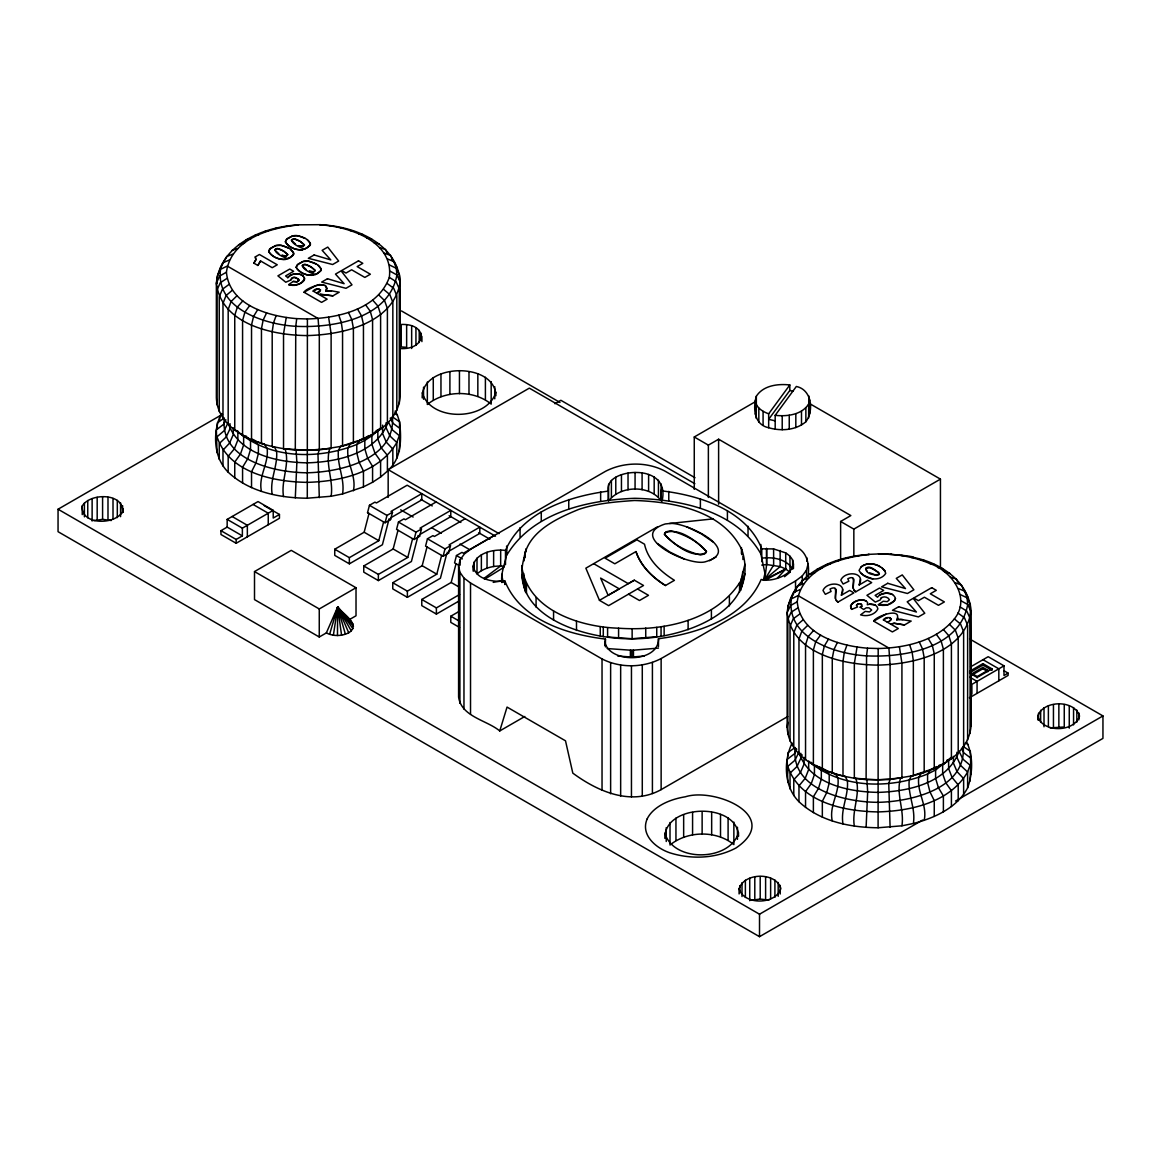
<?xml version="1.0" encoding="UTF-8"?>
<svg xmlns="http://www.w3.org/2000/svg" width="1161" height="1161" viewBox="0 0 1161 1161"><rect width="100%" height="100%" fill="white"/><g stroke="black" fill="none" stroke-linecap="round" stroke-linejoin="round"><path stroke-width="1.5" d="M279.453 514.454L273.227 518.053L273.227 510.347L242.373 528.168L242.373 535.874L227.164 527.094L220.953 530.679L220.953 534.51L236.147 543.275L279.453 518.285L279.453 514.454L264.258 505.688M236.147 543.275L236.147 539.459L242.373 535.874M473.224 571.212C470.771 554.174 492.308 548.602 505.499 550.416C522.377 511.435 569.05 496.327 608.204 491.118L608.204 500.478M474.21 570.661L474.225 561.866M477.011 558.064L476.997 573.911C484.268 567.584 494.441 565.378 503.874 566.191M481.365 570.631L481.38 554.798M487.04 568.106L487.054 552.259M493.614 566.495L493.643 550.662M500.681 550.082L500.652 565.915L483.861 578.483M504.919 584.578L504.919 581.051C493.338 582.3 475.56 579.731 473.224 565.929M708.37 497.474L708.37 445.127L718.615 439.221L850.853 515.571L840.622 521.478L840.622 559.384M718.615 504.193L718.615 439.221M501.944 574.231L501.886 582.561C500.072 570.08 508.576 558.63 506.573 546.062M505.485 564.696L505.499 550.416M337.474 635.517L337.648 607.087C342.292 613.429 361.695 624.763 348.706 632.774C341.842 636.33 333.236 636.446 326.343 632.919L319.26 636.997L254.506 599.613L254.506 571.575L291.251 550.358L356.021 587.742L356.021 615.78L348.953 619.858L337.648 607.087L326.343 632.919M307.288 498.214L331.117 496.255L342.553 493.947C345.049 479.072 336.966 465.488 338.402 450.671L340.391 446.564C365.744 440.629 397.555 426.16 400.211 396.714L400.211 281.92C397.396 243.041 353.786 225.756 319.841 224.799C348.721 226.468 394.029 241.067 389.327 277.377C377.586 309.537 337.938 318.07 307.404 318.97L307.288 498.214C279.308 497.953 249.165 491.945 228.18 472.179C213.16 457.245 212.507 431.645 221.345 413.476M878.093 827.764L901.923 825.805L913.344 823.497C915.855 808.622 907.771 795.038 909.208 780.221L911.196 776.114C936.55 770.178 968.361 755.695 971.002 726.264L971.002 611.47C969.42 581.748 940.744 562.838 913.881 557.556C913.533 554.798 853.451 552.651 890.647 554.348C903.998 555.379 917.263 558.18 929.613 563.462C951.396 570.617 971.481 597.712 954.371 618.886C936.216 641.133 905.624 647.838 878.195 648.52L878.093 827.764C850.113 827.503 819.971 821.495 798.971 801.714C783.951 786.795 783.312 761.195 792.136 743.011M304.356 277.494L304.298 280.28C300.699 284.706 294.11 286.506 288.683 284.648L293.182 281.441L297.042 281.818L299.001 279.975L295.852 277.566L293.051 277.464L290.613 280.12L285.766 282.225L277.914 275.868L289.742 269.047L293.631 271.282L285.621 275.912L287.826 277.682C291.716 272.516 302.615 271.906 304.69 278.887L301.076 283.095L294.575 285.33L288.683 284.648M841.391 595.216C848.343 581.995 827.125 580.718 822.989 590.47L825.34 594.316L831.073 591.486L830.013 589.019C840.724 583.707 831.465 598.989 837.995 602.066L853.901 592.879L849.678 590.441L841.391 595.216L842.639 589.367M859.184 584.941C866.135 571.734 844.918 570.443 840.782 580.195L843.133 584.041L848.865 581.211L847.806 578.744C858.501 573.432 849.257 588.729 855.788 591.791L871.693 582.604L867.47 580.166L859.184 584.941L860.432 579.107M761.79 565.102L766.623 564.551L766.594 548.427L766.623 564.551L764.809 579.499L785.75 569.021L785.707 552.897L773.603 548.921L761.761 548.819C746.291 509.882 699.59 495.384 661.248 490.798L661.248 500.159M307.404 318.97L296.723 318.636L295.765 326.299L295.3 449.975L296.113 450.207L318.607 450.062L342.553 446.1L342.553 331.306L341.319 322.555L338.794 315.182M878.195 648.52L867.528 648.186L866.57 655.849L866.106 779.524L866.919 779.757L889.413 779.611L913.344 775.65L913.344 660.856L912.111 652.105L909.585 644.732M296.723 318.636C268.902 316.416 229.428 305.212 226.424 272.225C230.792 239.151 270.063 227.701 298.479 224.929C263.997 226.627 220.488 243.984 216.367 283.066L216.367 397.86C217.731 427.103 249.557 441.615 274.46 446.985L276.55 451.063C278.059 465.938 269.555 479.449 272.196 494.397M224.363 417.96C219.24 460.249 275.36 472.759 307.375 472.774C340.071 472.106 395.683 459.335 392.447 416.915L399.558 421.791C401.445 438.379 401.895 457.695 388.485 469.929M867.528 648.186C839.693 645.966 800.219 634.748 797.23 601.775C801.583 568.701 840.854 557.251 869.27 554.479C834.803 556.177 791.294 573.534 787.158 612.616L787.158 727.41C788.551 756.638 820.319 771.18 845.252 776.52L847.356 780.598C848.851 795.488 840.361 808.999 842.988 823.933M787.158 727.41L787.84 722.2M787.158 775.258L787.84 770.062M913.344 823.497C934.431 818.012 956.925 808.027 967.621 787.869C972.787 773.458 973.397 755.884 966.634 741.923M333.381 635.241L337.648 607.087L352.973 623.936M880.662 598.597L880.459 599.831L875.307 602.08L866.948 595.303L879.53 588.032L883.681 590.427L875.147 595.346L877.498 597.233C881.518 591.602 893.259 591.152 895.465 598.525C893.128 604.75 884.305 606.622 878.413 604.663L883.202 601.238L887.309 601.645L889.413 599.686C887.889 596.71 882.781 595.724 880.662 598.597L881.779 597.523M524.046 557.773C528.095 531.709 556.772 518.445 578.584 509.476C596.739 503.25 615.591 501.828 634.545 500.493C674.497 501.77 723.143 510.796 741.981 550.067C761.863 612.718 680.244 639.464 632.135 638.739C587.451 639.624 507.836 617.26 524.046 557.773L524.046 560.894M740.834 590.296L740.834 580.935L744.956 564.231M744.956 573.592L741.444 587.814L741.444 578.454M904.492 624.937L894.159 623.268L890.719 624.139L894.159 623.268L904.492 624.937L911.167 621.091L900.907 619.423L896.756 619.887C902.823 606.347 875.379 616.506 873.696 621.15L892.388 631.932L898.309 628.522L883.39 619.901C886.946 614.822 896.277 619.19 887.193 622.093M286.245 317.504L283.531 333.904L283.531 448.697L296.113 450.207L296.868 462.513L295.3 497.837M857.05 647.04L854.336 663.453L854.336 778.247L866.919 779.757L867.673 792.063L866.106 827.387M82.242 505.964C80.53 524.975 114.286 525.411 122.486 511.957C124.212 492.946 90.456 492.511 82.242 505.964L82.242 514.599M406.64 324.848L406.64 347.313L401.242 346.936L401.242 324.47C428.394 323.324 427.117 349.693 400.792 348.59M422.198 397.875C421.051 362.9 494.862 361.231 495.921 395.683M495.921 392.229C487.127 421.124 430.673 422.125 422.198 392.694M524.801 716.482L499.752 730.937C486.735 720.11 461.41 716.859 458.595 697.079L458.595 566.017L460.133 559.762L464.429 553.928L471.163 548.892L605.549 471.293C623.675 461.933 646.43 461.585 664.643 470.931L796.156 546.86C807.505 552.259 809.623 565.131 808.085 576.407M501.697 581.676L501.915 580.776L493.207 582.358M661.93 501.421C666.98 481.626 652.903 472.15 635.067 472.483C624.371 472.527 605.984 477.36 608.204 491.118M604.75 645.443L605.432 639.072C567.09 634.486 520.389 619.989 504.919 581.051L504.919 584.172M661.248 490.798L661.93 487.997M775.185 429.265L775.185 415.333L796.33 386.482C811.931 389.646 814.064 410.849 805.865 421.762C795.764 430.383 781.005 431.297 768.669 427.741C754.04 424.737 752.836 408.121 756.333 396.249C763.27 385.379 778.015 383.623 789.814 384.959L789.814 390.473L768.669 419.324L775.185 420.848M755.332 414.245L756.333 410.181L756.333 396.249M664.876 838.373C663.729 803.397 737.54 801.729 738.599 836.181M763.285 580.297L764.968 573.476L760.847 553.841L760.847 544.48M808.651 417.96L808.651 404.043L809.652 399.979M785.707 552.897C807.983 567.584 775.882 583.736 761.181 579.455C744.317 618.421 697.63 633.529 658.476 638.739L658.476 646.546M738.599 832.727C729.819 861.622 673.351 862.623 664.876 833.192M806.547 577.278L806.547 570.095L808.085 563.84M739.093 888.76C744.07 872.39 776.07 871.809 780.874 888.499C775.896 904.869 743.896 905.435 739.093 888.76L739.093 893.941M1037.745 716.337C1042.723 699.967 1074.709 699.401 1079.527 716.076C1074.535 732.446 1042.549 733.012 1037.745 716.337L1037.745 719.791M390.676 517.85L421.791 499.898L421.777 493.643L391.01 511.406L392.476 512.248L390.575 519.591L389.124 518.749L382.404 544.756L349.359 563.84L334.745 555.393L334.745 549.226L364.162 532.231L369.009 513.481L367.544 512.64L369.445 505.296L374.945 502.132L376.396 502.974L407.177 485.211L495.486 536.193M349.359 563.84L349.359 557.657L378.776 540.678L383.623 521.928M419.687 534.597L450.787 516.645L450.787 510.39L420.021 528.153L421.487 528.995L419.585 536.338L418.12 535.497L411.4 561.503L378.37 580.587L363.756 572.141L363.756 565.973L393.158 548.979L398.005 530.229M378.37 580.587L378.37 574.405L407.772 557.425L412.619 538.675M446.68 553.971L440.411 578.251L407.38 597.335L392.766 588.888L392.766 582.72L422.169 565.726L427.016 546.976M407.38 597.335L407.38 591.152L436.783 574.173L441.63 555.422M465.184 518.706L434.417 536.469L432.951 535.627L427.451 538.791L425.565 546.134L443.096 556.264L448.596 553.086L450.497 545.743L449.031 544.901L479.798 527.138L479.798 533.392L448.683 551.344M458.914 601.079L436.391 614.082L421.777 605.636L421.777 599.468L451.179 582.474L456.026 563.724M367.544 512.64L385.075 522.769L386.976 515.426L392.476 512.248M436.173 501.958L405.407 519.722L403.955 518.88L398.455 522.044L396.554 529.387L414.085 539.517L419.585 536.338M414.085 539.517L415.986 532.173L421.487 528.995M443.096 556.264L444.997 548.921L450.497 545.743M494.194 535.453L463.428 553.216L461.962 552.375L456.462 555.553L454.561 562.882L458.958 565.422M329.593 634.341L337.648 607.087L353.466 626.287M499.752 730.937L507.052 707.078L565.509 740.82L572.808 773.124C597.842 791.584 631.308 806.213 661.131 789.625L787.709 716.555M276.144 315.574L273.488 322.976L272.196 331.741L272.196 446.535L274.46 446.985M846.949 645.124L844.279 652.526L842.988 661.291L842.988 776.085L855.889 778.552C860.896 794.08 851.593 810.189 854.336 826.095M879.138 574.434L879.356 573.824C863.174 557.222 860.098 577.307 879.138 574.434L876.265 575.392L869.821 572.823M861.752 606.173L861.201 604.141L858.313 603.793L856.397 605.389L857.544 606.971L851.652 609.351C846.979 602.022 863.697 596.304 867.63 602.603L867.311 604.779C871.011 603.183 877.237 604.17 877.89 608.857C875.133 614.924 866.628 616.883 860.591 614.851L865.206 611.397L869.56 611.92L871.65 610.004L868.994 607.842L866.28 607.798L863.639 609.467L860.199 607.174L861.752 606.173L860.199 607.174M260.543 260.949L257.858 265.448L253.867 263.141L255.884 259.745L255.304 256.871L259.425 254.491L277.261 264.795L272.225 267.698L260.543 260.949L257.858 265.448M245.131 242.533L246.292 239.703L251.023 238.658M895.465 598.525L894.536 600.745L888.02 604.678L878.413 604.663M801.38 582.967L802.802 579.934L808.637 578.076M266.595 312.904L263.141 320.088L261.457 328.737L261.457 443.531L264.403 444.17L267.117 448.422C269.062 463.471 258.047 476.213 261.457 491.393M794.53 592.255L797.563 585.971L803.804 583.649M837.386 642.454L833.946 649.623L832.263 658.287L832.263 773.081L845.252 776.52M225.887 419.76L223.522 424.36L216.367 429.86L217.02 452.63M796.693 749.309L794.313 753.91L787.158 759.41L787.811 782.18M290.613 280.12L291.846 277.958L294.401 277.319L298.551 279.119L298.812 280.759L297.042 281.818L293.182 281.441M790.554 598.858L793.732 593.576M257.757 309.523L253.577 316.416L251.531 324.949L251.531 439.743L264.403 444.17M828.548 639.072L824.368 645.966L822.336 654.499L822.336 769.279L835.209 773.705L837.923 777.972C839.853 793.021 828.838 805.763 832.263 820.943M365.541 304.777L370.286 311.279L372.579 319.623L372.579 434.403L359.983 439.961L356.79 444.474C318.883 459.712 269.962 459.306 237.86 431.529L237.86 439.946L234.42 448.756L228.18 456.317L228.18 472.179M928.22 638.448L932.283 645.298L934.257 653.803L934.257 768.582L930.788 769.496L927.581 774.01C889.689 789.262 840.753 788.841 808.666 761.079L808.666 769.496L805.212 778.305L798.971 785.866L798.971 801.714M506.573 555.422C532.681 512.074 587.655 500.101 634.762 498.301C680.97 499.506 736.016 510.376 760.847 553.841M661.088 483.948L661.088 500.725C649.565 484.747 620.163 485.371 608.611 501.044L608.611 484.282M768.669 427.741L768.669 413.809L789.814 384.959M775.185 415.333C786.984 416.654 801.714 414.912 808.651 404.043M521.724 565.625C526.702 609.96 579.731 627.042 618.581 628.203C662.887 631.294 715.597 621.033 740.834 580.935M458.595 566.017L459.901 572.257L463.965 578.047L470.524 582.996L602.037 658.94C620.25 668.272 643.005 667.938 661.131 658.563L795.532 580.979L802.266 575.943L806.547 570.095M249.775 305.488L244.942 312.062L242.576 320.421L242.576 435.215L246.712 436.376M820.58 635.038L815.733 641.612L813.382 649.971L813.382 764.765L817.518 765.926M253.867 263.141L255.884 259.745L255.304 256.871M368.545 435.607L364.815 440.396L356.79 444.474L356.79 452.892L359.155 462.339L363.451 471.047L363.451 486.894L342.553 493.947M896.756 619.887L898.092 618.262M713.115 518.88L665.268 523.959C626.055 536.411 689.053 566.757 705.395 561.764C744.288 550.227 685.179 521.652 669.592 523.495M375.018 431.95L371.868 435.767L364.815 440.396L364.815 448.828L367.573 458.058L372.579 466.417L372.579 482.265L363.451 486.894M944.764 762.762L935.606 769.946L927.581 774.01L927.581 782.441L929.961 791.889L934.257 800.597L934.257 816.444M287.826 277.682C291.309 273.067 299.03 272.617 303.398 276.187M951.41 806.547L951.41 790.699L945.78 782.746L942.659 773.734L942.659 765.317L950.932 757.494M372.579 482.265L380.605 476.997L380.605 461.149L374.974 453.196L371.868 444.184L371.868 435.767L379.749 428.453M242.809 300.888L237.381 307.084L234.754 315.255L234.754 430.049L237.831 431.036M813.6 630.438L808.187 636.62L805.545 644.805L805.545 759.599M777.159 578.367L785.75 569.021L790.002 572.242L784.517 576.712M236.96 295.794L231.054 301.555L228.18 309.523L228.18 424.316M807.751 625.329L801.845 631.105L798.971 639.072L798.971 753.866L802.338 755.085M861.143 566.902L859.053 570.428C863.857 579.223 879.733 582.837 885.77 573.316C882.81 564.551 868.573 560.574 861.143 566.902C866.643 562.403 874.349 563.274 880.082 566.815M889.674 620.656L891.314 619.19L889.703 617.507M380.605 476.997L387.397 471.177L387.397 455.33L381.229 447.841L377.833 439.076L377.833 430.658M232.316 290.279L226.032 295.576L222.985 303.34L222.985 418.12M803.122 619.814L796.838 625.126L793.776 632.876L793.776 747.669L796.461 748.787M491.176 381.621L491.176 404.086C473.499 389.69 444.939 390.241 427.335 404.478L427.335 382.013M733.868 822.119L733.868 844.584C716.177 830.188 687.631 830.739 670.013 844.99L670.013 822.51M228.993 284.445L222.419 289.263L219.24 296.781L219.24 411.575M799.784 613.995L793.224 618.813L790.031 626.33L790.031 741.124M222.941 418.961L217.281 422.938L217.281 428.22M227.019 278.393L220.285 282.718L217.02 289.989L217.02 404.783M222.506 414.332L219.748 416.102L219.748 419.629M797.81 607.943L791.091 612.268L787.811 619.539L787.811 734.332M484.529 579.324L503.99 567.265M856.658 604.765L858.313 603.793M599.468 600.353L634.327 580.181L643.528 585.492L608.625 605.636L599.468 600.353L585.855 568.179L657.561 526.775M313.151 291.092L318.099 288.77L320.625 289.989L316.721 293.152C325.24 290.439 316.489 286.317 313.151 291.092L327.141 299.175L321.582 302.382L304.051 292.267C305.619 287.913 331.378 278.379 325.69 291.077L331.451 290.83L339.215 292.209L332.946 295.823C311.061 293.559 320.32 293.951 332.946 295.823M969.566 638.913L1102.95 715.931L1102.95 738.396L759.512 936.68L58.05 531.694L58.05 509.229L221.141 415.072M227.164 527.094L227.164 519.388L258.032 501.567L273.227 510.347M388.166 497.416L388.166 469.639L529.329 388.137L694.844 483.702M554.871 403.738L560.85 400.284L695.018 477.737M385.075 522.769L390.575 519.591M254.506 571.575L319.26 608.959L356.021 587.742M694.263 489.318L694.263 436.986L756.116 401.271M436.391 614.082L436.391 607.9L459.596 594.49M459.553 627.448L450.787 622.383L450.787 616.215L458.522 611.745M635.967 551.577L614.822 563.796L605.099 558.18L636.91 539.807L644.515 544.204C647.896 560.212 661.117 571.996 674.439 580.326L665.471 585.507C652.598 577.568 640.77 566.278 635.967 551.577C640.988 566.234 652.642 577.409 665.471 585.507M634.327 580.181L628.304 583.664L593.663 563.665M840.622 521.478L853.843 529.126L940.439 479.13L940.439 567.555M970.581 666.864L988.185 656.705L1003.989 665.833L1003.989 675.499L1008.096 673.119L1008.096 675.441L969.333 697.834M969.566 671.348L982.932 663.628L992.002 668.867L992.002 670.303L982.932 665.064L969.566 672.785M987.953 670.318L982.888 667.401L972.134 673.612L977.185 676.544L987.953 670.318L987.953 671.668L982.888 668.751L972.134 674.962M992.002 668.867L977.141 677.443L969.595 673.075M1003.989 665.833L971.888 684.366L971.888 694.205M58.05 509.229L759.512 914.215L922.603 820.058M955.532 801.032L1102.95 715.931M709.56 560.69L716.308 556.83M304.051 292.267L315.647 285.693L319.464 284.561L323.339 284.967M873.696 621.15L886.061 614.14M226.424 272.225L219.647 276.042L216.367 283.066C221.185 324.412 272.661 335.34 307.288 335.573C342.698 334.716 393.753 323.28 400.211 281.92L396.917 274.939L396.278 268.264L394.145 261.718L387.585 258.99M797.23 601.775L790.452 605.592L787.158 612.616C791.976 653.948 843.452 664.89 878.093 665.108C913.504 664.266 964.544 652.816 971.002 611.47L967.708 604.489L967.084 597.813L964.936 591.254L958.376 588.54M766.478 579.571L785.75 569.021L780.163 566.568L766.623 564.551M883.39 619.901L887.468 617.696M932.21 768.785L936.492 766.608M390.169 418.207L392.839 417.06L392.839 302.281L389.806 294.56L383.565 289.336M229.443 259.977L222.927 262.778L217.281 276.129L217.281 283.313M800.248 589.527L793.718 592.328L788.072 605.679L788.072 609.264M880.14 594.766L886.496 593.053L892.548 594.49M358.415 440.57L340.391 446.564M930.788 769.496L911.196 776.114M232.998 254.099L226.772 256.421L219.748 269.308L219.748 272.893M376.062 430.673L380.605 429.135L380.605 314.355L378.022 306.199L372.681 300.089M946.868 760.223L951.41 758.684L951.41 643.891L948.813 635.749L943.487 629.625M232.011 250.384L237.831 248.527M302.629 249.688L306.983 247.975L310.451 244.536C309.421 238.789 301.831 236.612 296.795 235.567A7.793 4.499 0 0 0 292.398 235.973L287.347 238.513L285.374 241.822C288.45 247.554 296.273 250.515 302.629 249.688C296.099 250.37 288.915 247.496 285.374 241.822L286.201 239.616L292.398 235.973L298.043 235.712L305.125 238.426M285.925 259.324L290.294 257.611L293.748 254.186C292.732 248.439 285.142 246.248 280.106 245.203A7.793 4.499 0 0 0 275.694 245.61L270.658 248.164L268.684 251.458C271.747 257.205 279.569 260.151 285.925 259.324C279.409 260.006 272.225 257.132 268.684 251.458L269.497 249.252L275.694 245.61L281.354 245.348L288.421 248.077M313.383 275.172L317.751 273.474L321.205 270.034C320.189 264.287 312.599 262.11 307.563 261.065A7.793 4.499 0 0 0 303.152 261.457L298.116 264.011L296.142 267.306C299.204 273.053 307.026 275.999 313.383 275.172C306.867 275.868 299.683 272.98 296.142 267.306L296.969 265.1L303.152 261.457L308.811 261.21L315.879 263.924M238.556 244.782L243.883 243.36M809.348 574.318L814.688 572.895M359.983 439.961L363.451 439.047L363.451 324.253L361.477 315.748L357.414 308.899M93.809 520.636L102.589 519.359L111.34 520.52M1050.066 727.874L1064.26 726.989L1064.26 704.524M751.414 900.297L760.208 899.035L768.959 900.196M328.621 317.229L331.117 333.613L331.117 448.393L329.68 448.726C325.051 464.298 333.657 480.364 331.117 496.255M899.412 646.779L901.923 663.163L901.923 777.943L900.486 778.276C895.857 793.848 904.463 809.899 901.923 825.805M817.083 569.238L821.828 568.208M255.086 235.233L259.15 234.537M825.892 564.783L829.955 564.086M264.795 231.445L268.118 231.039M331.117 448.393L307.288 450.352L283.531 448.697M835.601 560.995L838.924 560.589M901.923 777.943L878.093 779.902L854.336 778.247M890.647 554.348L891.604 554.232M761.776 561.634L761.761 558.18C772.689 556.743 786.432 558.905 792.615 569.093M607.595 627.651L607.595 637.012L632.135 638.739L656.749 636.707L656.749 627.346M607.203 648.564L631.918 650.291L658.476 648.099M617.797 656.052L631.918 657.039L644.311 656.023M275.244 228.427L277.769 228.253M846.05 557.977L848.575 557.802M297.666 224.828L320.799 224.683M868.457 554.377L880.038 553.87M330.319 225.945L332.148 225.916M901.125 555.48L902.953 555.466M286.274 226.206L287.957 226.206M857.065 555.756L858.748 555.756M869.618 604.17L875.379 605.171M340.42 227.861L343.09 228.006M911.225 557.411L913.881 557.556M898.977 619.408L902.895 619.611M331.451 290.83L325.69 291.077L327.17 288.552L325.08 285.737M349.983 230.531L353.423 230.894M920.775 560.081L924.229 560.444M358.822 233.912L363.001 234.551M929.613 563.462L933.792 564.101M272.196 446.535L285.084 449.002C290.105 464.531 280.788 480.639 283.531 496.56M366.789 237.947L371.636 238.919M937.58 567.482L942.427 568.469L943.603 571.285M789.814 390.473L793.065 391.242M373.755 242.547L379.183 243.897M944.561 572.097L949.988 573.447M872.782 578.933L864.553 575.856L860.504 572.968M379.618 247.641L385.525 249.426L387.672 253.954M950.409 577.191L956.316 578.976L957.752 581.995M384.247 253.156L390.531 255.391L393.594 261.66L391.504 259.179M955.039 582.706L961.337 584.941L963.63 589.643M866.121 600.948C860.722 598.437 853.669 601.151 850.462 605.897L851.652 609.351M755.332 400.313C755.709 407.467 762.574 411.662 768.669 413.809M389.559 265.042L396.278 268.264L399.558 274.997L399.558 280.381M960.35 594.592L967.084 597.813L970.349 604.547L971.002 726.264M686.717 526.76L701.215 533.77L713.347 542.158M683.989 558.978L669.592 551.91L657.518 543.566M252.314 439.192L255.101 440.614L258.395 445.084L258.395 453.501L255.957 462.978L251.531 471.743L251.531 487.591M818.911 766.623L825.906 770.149L829.201 774.634L829.201 783.051L826.763 792.528L822.336 801.293L822.336 817.141M295.489 244.071L291.295 240.196L294.212 238.934L300.38 241.415L304.443 245L303.036 246.335L298.45 245.624L299.654 246.088L303.036 246.335L304.443 245C291.527 232.432 284.039 242.228 304.762 249.064L309.871 245.668L310.451 243.418L307.244 239.776M278.785 253.722L274.606 249.833L277.508 248.585L283.676 251.052L287.739 254.651L286.332 255.971L281.76 255.26L282.965 255.725L286.332 255.971L287.739 254.651C274.823 242.069 267.349 251.864 288.073 258.7L293.167 255.318L293.762 253.054L290.54 249.412M306.243 269.57L302.063 265.68L304.966 264.432L311.133 266.899L315.197 270.498L313.789 271.819L309.218 271.108L310.422 271.587L313.789 271.819L315.197 270.498C302.281 257.931 294.807 267.727 315.531 274.547L320.625 271.166L321.22 268.917L317.998 265.274M390.14 271.21L396.917 274.939C388.993 318.753 333.105 328.171 295.765 326.299C264.49 324.485 215.438 308.666 220.532 269.352L227.251 266.058L318.099 318.506L319.304 335.036L319.304 449.829L317.969 453.951L319.304 497.677M960.931 600.759L967.708 604.489C959.799 648.302 903.897 657.721 866.57 655.849C835.296 654.035 786.244 638.216 791.338 598.902L798.042 595.608L888.891 648.056L890.095 664.585L890.095 779.379L888.76 783.501L890.095 827.227M809.014 403.244L940.439 479.13M694.263 436.986L708.37 445.127M401.488 310.945L559.994 402.446M1003.786 670.637L1008.096 673.119M983.004 659.695L998.823 668.823L998.823 680.81M969.885 677.226L977.069 681.376L977.069 693.364M637.505 588.975L648.491 595.317L639.479 600.513L628.493 594.171M388.166 469.639L499.041 533.639M420.906 499.39L432.255 505.935M449.133 515.673L460.873 522.45M478.651 532.725L489.869 539.197M400.661 509.824L413.156 517.037M431.892 527.863L441.267 533.276M460.003 544.088L469.378 549.501M369.445 505.296L386.976 515.426M398.455 522.044L415.986 532.173M427.451 538.791L444.997 548.921M456.462 555.553L462.31 558.92M447.13 552.244L448.596 553.086M364.162 532.231L378.776 540.678M393.158 548.979L407.772 557.425M422.169 565.726L436.783 574.173M451.179 582.474L458.493 586.697M334.745 549.226L349.359 557.657M363.756 565.973L378.37 574.405M392.766 582.72L407.38 591.152M421.777 599.468L436.391 607.9M450.787 616.215L459.553 621.266M253.054 504.44L268.249 513.22L268.249 524.743M232.142 516.514L247.351 525.294L247.351 536.817M227.164 519.388L242.373 528.168M220.953 530.679L236.147 539.459M860.301 603.778L861.854 604.721M965.357 742.808L968.129 744.549M394.566 413.258L397.338 414.999L399.558 421.791L399.558 427.074M960.118 606.927L966.837 611.165L970.088 618.407L970.088 733.186M389.327 277.377L396.032 281.615L399.297 288.857L399.297 403.636M957.927 613.008L964.443 617.754L967.621 625.228L967.621 740.021M387.121 283.458L393.652 288.204L396.815 295.678L396.815 410.472M348.953 619.858L351.42 621.745M954.371 618.886L960.597 624.11L963.63 631.816L963.63 746.61M882.345 568.251L885.19 570.907M854.09 590.18L855.788 591.791M836.312 600.455L837.995 602.066M949.524 624.458L955.358 630.147L958.202 638.086L958.202 752.865M378.733 294.909L384.567 300.597L387.397 308.536L387.397 423.33M866.991 571.023L865.627 568.251L870.46 567.758L878.485 572.3L879.356 573.824M811.234 762.327L814.442 766.115L814.442 774.532L811.278 783.588L805.545 791.599L805.545 807.446M241.503 434.04L243.636 436.565L243.636 444.982L240.487 454.038L234.754 462.049L234.754 477.897M818.461 767.102L821.32 770.657L821.32 779.075L818.505 788.363L813.382 796.765L813.382 812.627M247.67 437.552L250.529 441.107L250.529 449.539L247.699 458.813L242.576 467.23L242.576 483.078M852.9 578.004L853.915 579.354L853.103 588.337M835.107 588.279L836.123 589.614L835.31 598.597M936.332 634.327L941.078 640.828L943.385 649.159L943.385 763.953L939.336 765.157L935.606 769.946L935.606 778.363L938.378 787.608L943.385 795.967L943.385 811.815M341.566 635.183L337.648 607.087L352.871 628.652M964.385 591.21L968.129 597.755L968.129 601.34M394.334 262.966L397.338 268.206M395.088 411.067L397.338 414.999M345.397 634.254L337.648 607.087L351.261 630.873M961.482 748.279L963.848 752.85L971.002 758.264L970.088 781.048M390.676 418.729L393.042 423.301L400.211 428.714L399.297 451.498M919.251 641.931L922.574 649.072L924.185 657.721L924.185 772.5L921.355 773.182L918.728 777.464C916.856 792.455 927.494 805.27 924.185 820.363M348.445 312.396L351.768 319.536L353.394 328.171L353.394 442.965L350.549 443.633L347.937 447.914C346.051 462.905 356.703 475.72 353.394 490.813M337.648 607.087L348.706 632.774M521.724 574.985L524.699 589.164L524.699 579.803M809.652 413.896L808.811 395.916M658.476 638.739C659.1 662.844 609.322 663.99 604.75 641.859M501.726 575.116L503.25 582.401M971.002 774.111L970.349 751.341L963.238 746.465C966.489 788.87 910.863 801.656 878.166 802.324C846.166 802.309 790.031 789.799 795.169 747.51L788.072 752.473L788.072 756M790.002 572.242L789.959 556.119M764.968 573.476L764.997 580.384M764.78 572.591L764.765 579.542M1078.874 712.956L1078.874 719.864M1076.842 710.053L1076.842 722.157M1073.562 707.586L1073.562 724.87M1069.266 705.699L1069.266 728.165M1058.861 704.146L1058.861 726.612M1053.448 704.582L1053.448 727.047M1048.383 705.83L1048.383 726.568M1044.015 707.76L1044.015 726.771M1040.648 710.285L1040.648 722.389M1038.514 713.202L1038.514 720.125M982.932 663.628L982.932 665.064M982.888 667.401L982.888 668.751M977.185 676.544L977.185 677.879M967.621 787.869L967.621 772.021L970.088 765.201L963.006 759.236L959.088 751.327C947.507 783.065 908.352 791.497 878.209 792.382C848.706 791.933 809.333 784.139 798.855 752.328L794.922 760.295L787.811 766.333C799.74 802.527 844.526 811.394 878.093 811.916C910.848 810.973 949.887 802.527 967.621 772.021L960.727 765.534L956.911 757.32L956.911 752.27M963.63 794.472L963.63 778.625L957.041 771.615L953.413 763.125L953.413 756.377M958.202 800.727L958.202 784.88L952.035 777.391L948.624 768.626L948.624 760.194M853.843 529.126L853.843 556.192M806.779 557.614L806.779 561.198M805.865 407.83L805.865 421.762M804.094 757.32L804.094 764.054L800.422 772.587L793.776 779.684L793.776 795.532M802.266 575.943L802.266 583.127M801.496 411.11L801.496 425.042M800.8 753.242L800.8 758.293L796.968 766.55L790.031 773.124L790.031 788.972M795.822 413.635L795.822 427.567M795.532 580.979L795.532 591.747M793.456 563.941L793.456 568.542M792.615 559.878L792.615 567.555M789.248 415.246L789.248 429.178M782.209 415.827L782.209 429.759M780.221 885.379L780.221 894.014M780.134 550.445L780.163 566.568L764.809 579.499L773.647 565.03L773.603 548.921M778.189 882.476L778.189 896.307M774.909 880.009L774.909 897.293M770.628 878.122L770.628 898.861M765.607 876.947L765.607 899.412M763.082 411.357L763.082 425.274M761.761 548.819L761.761 558.18M760.208 876.57L760.208 899.035M759.512 914.215L759.512 936.68M758.83 408.135L758.83 422.053M756.188 404.362L756.188 418.294M754.795 877.005L754.795 899.47M749.73 878.238L749.73 900.718M748.032 526.223L748.032 535.584M745.377 880.183L745.377 897.468M742.924 556.409L742.924 559.529M742.634 572.097L742.634 581.458M742.01 882.708L742.01 896.539M741.981 550.067L741.981 554.74M741.458 547.586L741.458 553.826M739.862 885.625L739.862 892.548M739.542 582.72L739.542 592.081M737.453 827.227L737.453 839.33M729.398 596.551L729.398 605.911M728.092 817.75L728.092 840.216M727.41 510.622L727.41 519.983M720.517 814.412L720.517 836.878M711.664 812.337L711.664 834.803M711.403 610.004L711.403 619.364M702.129 811.67L702.129 834.149M700.388 498.708L700.388 508.068M692.58 812.453L692.58 834.933M688.11 620.395L688.11 629.755M683.655 814.645L683.655 837.11M675.949 818.07L675.949 840.535M668.78 491.321L668.78 500.681M666.225 827.677L666.225 841.493M664.136 626.243L664.136 635.604M661.059 626.998L661.059 636.359M661.131 658.563L661.131 789.625M658.447 480.19L658.447 496.952M654.18 476.968L654.18 493.73M652.409 662.452L652.409 793.514M648.607 474.501L648.607 491.277M645.734 628.028L645.734 637.389M642.28 664.934L642.28 795.996M642.091 472.977L642.091 489.753M635.067 472.483L635.067 489.26M633.456 650.16L633.456 656.923M632.135 629.364L632.135 638.739M631.918 650.291L631.918 657.039M631.453 665.819L631.453 796.881M630.379 650.175L630.379 656.937M628.028 473.064L628.028 489.84M621.454 474.675L621.454 491.451M620.656 665.064L620.656 796.127M618.581 628.203L618.581 637.563M615.78 477.2L615.78 493.976M611.397 480.48L611.397 497.256M610.628 662.713L610.628 793.776M605.432 639.072L605.432 646.88M603.285 627.361L603.285 636.721M602.037 658.94L602.037 790.002M600.643 491.742L600.643 501.102M600.252 626.635L600.252 636.01M576.495 621.091L576.495 630.452M568.759 499.535L568.759 508.895M553.565 610.991L553.565 620.351M541.273 511.783L541.273 521.144M536.077 597.755L536.077 607.116M526.455 584.041L526.455 593.402M525.846 548.921L525.846 552.041M525.236 551.417L525.236 557.657M525.222 582.285L525.222 591.646M523.756 573.461L523.756 582.822M520.07 527.645L520.07 537.006M494.775 386.729L494.775 398.818M485.4 377.252L485.4 399.718M477.839 373.915L477.839 396.38M470.524 582.996L470.524 714.059M468.986 371.839L468.986 394.305M463.965 578.047L463.965 709.11M460.133 559.762L460.133 565.16M459.901 572.257L459.901 703.319M459.451 371.172L459.451 393.637M449.902 371.955L449.902 394.421M440.962 374.147L440.962 396.612M433.271 377.572L433.271 400.037M423.547 387.164L423.547 399.268M421.907 336.4L421.907 341.595M421.254 333.28L421.254 340.202M419.223 330.392L419.223 342.495M415.943 327.91L415.943 345.194M411.662 326.023L411.662 348.489M396.815 458.319L396.815 442.472L399.297 435.651L392.2 429.701L388.296 421.777C376.701 453.53 337.546 461.947 307.418 462.847C277.914 462.383 238.527 454.59 228.049 422.778L224.131 430.746L217.02 436.783C228.935 472.977 273.735 481.844 307.288 482.366C340.057 481.423 379.081 472.991 396.815 442.472L389.922 435.985L386.12 427.77L386.12 422.72M392.839 464.922L392.839 449.075L386.25 442.065L382.608 433.575L382.608 425.144M319.26 608.959L319.26 636.997M233.288 427.77L233.288 434.504L229.617 443.052L222.985 450.134L222.985 465.982M230.009 423.692L230.009 428.743L226.177 437L219.24 443.575L219.24 459.437M123.255 508.823L123.255 512.277M122.602 505.703L122.602 512.625M120.57 502.815L120.57 516.645M117.305 500.333L117.305 517.617M113.009 498.446L113.009 519.185M107.988 497.271L107.988 519.736M102.589 496.893L102.589 519.359M97.176 497.343L97.176 519.809M92.125 498.577L92.125 521.042M87.757 500.522L87.757 517.806M84.39 503.032L84.39 516.863M647.228 818.795C639.885 835.398 657.111 849.141 671.435 853.306C692.595 859.575 716.279 858.385 735.943 848.009C782.775 816.343 715.074 787.245 685.367 796.78A54.93 31.71 0 0 0 647.228 818.795M664.948 532.884L664.44 534.22C673.699 544.03 691.579 558.891 705.932 552.854L706.439 551.519C697.195 541.679 679.316 526.876 664.948 532.884M666.24 531.782L664.44 534.22C673.017 544.814 687.239 551.722 700.46 554.987L704.64 553.957L706.439 551.519C697.877 540.91 683.655 534.031 670.448 530.751L666.24 531.782M314.138 254.956L308.347 258.308L332.641 264.519L338.649 261.051L327.765 247.09L322.148 250.341L330.783 259.919L314.138 254.956M327.475 278.742L321.684 282.079L345.993 288.305L351.986 284.837L341.102 270.861L335.485 274.112L344.12 283.69L327.475 278.742M358.488 260.833L341.653 270.557L345.993 273.053L351.638 269.787L364.844 277.421L370.374 274.214L357.167 266.595L362.812 263.329L358.488 260.833M619.292 588.859L608.132 595.303L600.629 578.091L619.292 588.859M887.73 583.301L881.562 586.856L907.467 593.489L913.867 589.788L902.257 574.913L896.277 578.367L905.478 588.583L887.73 583.301M898.658 606.739L892.49 610.294L918.395 616.926L924.78 613.226L913.185 598.35L907.205 601.804L916.406 612.021L898.658 606.739M931.702 587.655L913.78 598.017L918.38 600.672L924.403 597.204L938.48 605.331L944.372 601.92L930.309 593.793L936.317 590.325L931.702 587.655"/></g></svg>
